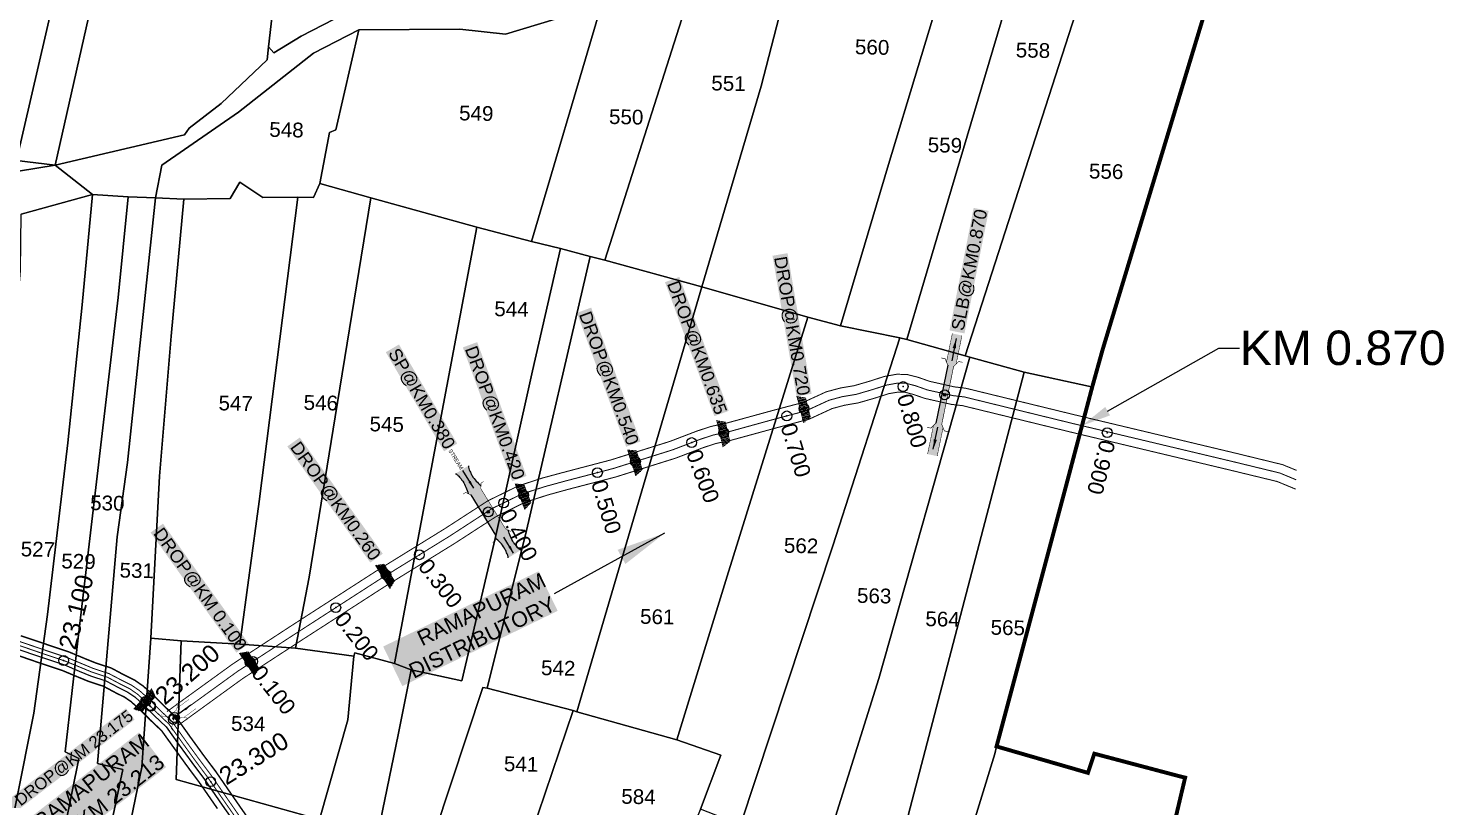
# Model space of a CAD drawing. Header units: inches. Extents: x 191080 to 197844, y 1603242 to 1613996.
# Drawn here: x 194361 to 195800, y 1607624 to 1608416 of the extents above; entities that cross this region are included whole.
import ezdxf
from ezdxf import colors
from ezdxf.entities.mleader import LeaderData, LeaderLine
from ezdxf.enums import TextEntityAlignment as Align
from ezdxf.math import Vec2, Vec3

# ---------------------------------------------------------------- set-up
doc = ezdxf.new("R2010")
doc.units = ezdxf.units.IN
doc.header["$LTSCALE"] = 15
doc.header["$MEASUREMENT"] = 0
doc.header["$PDMODE"] = 32
doc.header["$PDSIZE"] = 10
doc.linetypes.add('ACAD_ISO02W100', pattern=[15, 12, -3])
doc.linetypes.add('HIDDEN2', pattern=[0.1875, 0.125, -0.0625])
for name, color, linetype in [('CANAL1', 7, 'Continuous'), ('CSMark', 72, 'Continuous'), ('PLOT', 7, 'Continuous'), ('PLOT NO', 7, 'Continuous'), ('RE REMARKS', 7, 'Continuous'), ('STRUCTURE', 5, 'Continuous'), ('text2', 7, 'Continuous'), ('VILLAGE BOUNDRY', 5, 'Continuous'), ('VILLAGE STONES', 240, 'Continuous')]:
    doc.layers.add(name, color=color, linetype=linetype)
doc.styles.get("Standard").update_dxf_attribs({"font": 'arial.ttf'})
doc.dimstyles.get("Standard").update_dxf_attribs({"dimtxt": 0.18, "dimasz": 0.18, "dimexe": 0.18, "dimexo": 0.0625, "dimgap": 0.09, "dimtad": 0, "dimtih": 1, "dimtoh": 1, "dimdec": 4, "dimzin": 0, "dimdsep": 46, "dimtxsty": 'Standard', "dimcen": 0.09, "dimadec": 0, "dimazin": 0, "dimtfac": 1, "dimtdec": 4, "dimtofl": 0, "dimtmove": 0, "dimatfit": 3, "dimfxl": 1, "dimtolj": 1, "dimtzin": 0, "dimarcsym": 0})

# ---------------------------------------------------------------- blocks, each defined once
blk = doc.blocks.new('DROP')
h = blk.add_hatch()
h.set_pattern_fill('ANSI31', color=1, scale=10, angle=45)
h.set_pattern_definition([(90, (-324.4107, -25.7687), (-1.25, 0), [])])
h.paths.add_polyline_path([(-9.9, -4.3), (-13.8, 4.1), (13.8, 4.1), (10.2, -4.3)])
at = {"layer": 'STRUCTURE', "color": 5, "const_width": 0.49}
blk.add_lwpolyline([(-9.9, -4.3), (-13.8, 4.1), (13.8, 4.1), (10.2, -4.3), (-9.9, -4.3)], dxfattribs=at)
at = {"layer": 'STRUCTURE', "color": 5}
blk.add_circle((0, 0), 1.33, dxfattribs=at)
blk = doc.blocks.new('OT')
at = {"layer": 'STRUCTURE', "color": 190}
for points, const_width in [([(769751.4, 1706595.8), (769729.4, 1706595.8)], 0.5), ([(769775.2, 1706601.8), (769775.2, 1706597.8), (769769.2, 1706593.8), (769761.8, 1706593.8), (769754.4, 1706593.8), (769748.4, 1706597.8), (769748.4, 1706601.8)], 0.5), ([(769761.8, 1706593.8), (769761.8, 1706581)], 2.5), ([(769751.4, 1706579), (769729.4, 1706579)], 0.5), ([(769748.4, 1706573), (769748.4, 1706577), (769754.4, 1706581), (769761.8, 1706581), (769761.8, 1706581), (769761.8, 1706581), (769769.2, 1706581), (769775.2, 1706577), (769775.2, 1706573)], 0.5)]:
    blk.add_lwpolyline(points, dxfattribs=dict(at, const_width=const_width))
at = {"layer": 'STRUCTURE', "color": 0}
blk.add_circle((769761.8, 1706587.4), 1.87, dxfattribs=at)
blk.add_leader([(769732.6, 1706587.4), (769753.8, 1706587.4)], dimstyle='Standard', override={"dimasz": 10, "dimgap": 0.09, "dimtad": 0}, dxfattribs=at)
blk = doc.blocks.new('SP')
at = {"layer": 'STRUCTURE'}
h = blk.add_hatch(dxfattribs=at)
h.set_pattern_fill('DASH', color=256, scale=8, style=0)
edge = h.paths.add_edge_path()
edge.add_spline(control_points=[(769825.7, 1706742.1), (769825.3, 1706741.8), (769823.8, 1706740.8), (769820.9, 1706740.3), (769817, 1706739.7), (769811.4, 1706738.9), (769804, 1706739.7), (769798.4, 1706741), (769795.6, 1706741.6)], knot_values=[0, 0, 0, 0, 1.613557, 5.24513, 8.624976, 13.470124, 22.190216, 30.746377, 30.746377, 30.746377, 30.746377], degree=3, periodic=0)
edge.add_line((769795.6, 1706741.6), (769792.6, 1706739.6))
edge.add_line((769792.6, 1706739.6), (769732.6, 1706739.6))
edge.add_line((769732.6, 1706739.6), (769729.6, 1706741.6))
edge.add_spline(control_points=[(769729.6, 1706741.6), (769726.9, 1706740.9), (769721.3, 1706739.5), (769713.9, 1706738.5), (769708.3, 1706739.1), (769704.4, 1706739.6), (769701.5, 1706740), (769700, 1706741), (769699.5, 1706741.3)], knot_values=[0, 0, 0, 0, 8.556161, 17.276253, 22.121402, 25.501247, 29.13282, 30.746377, 30.746377, 30.746377, 30.746377], degree=3, periodic=0)
edge.add_line((769699.5, 1706741.3), (769699.5, 1706722.1))
edge.add_spline(control_points=[(769699.5, 1706722.1), (769700, 1706722.4), (769701.4, 1706723.4), (769704.3, 1706724), (769708.2, 1706724.5), (769713.8, 1706725.3), (769721.2, 1706724.5), (769726.8, 1706723.3), (769729.6, 1706722.6)], knot_values=[0, 0, 0, 0, 1.613557, 5.24513, 8.624976, 13.470124, 22.190216, 30.746377, 30.746377, 30.746377, 30.746377], degree=3, periodic=0)
edge.add_line((769729.6, 1706722.6), (769732.6, 1706724.6))
edge.add_line((769732.6, 1706724.6), (769792.6, 1706724.6))
edge.add_line((769792.6, 1706724.6), (769795.6, 1706722.6))
edge.add_spline(control_points=[(769795.6, 1706722.6), (769798.4, 1706723.3), (769803.9, 1706724.8), (769811.3, 1706725.8), (769817, 1706725.1), (769820.9, 1706724.7), (769823.8, 1706724.2), (769825.2, 1706723.3), (769825.7, 1706723)], knot_values=[0, 0, 0, 0, 8.556161, 17.276253, 22.121402, 25.501247, 29.13282, 30.746377, 30.746377, 30.746377, 30.746377], degree=3, periodic=0)
edge.add_line((769825.7, 1706723), (769825.7, 1706742.1))
h.paths.add_polyline_path([(769764.2, 1706732.1, -1), (769761.1, 1706732.1, -1)], flags=0)
h.paths.add_polyline_path([(769761.1, 1706732.1, 1), (769764.2, 1706732.1, 1)], flags=16)
at = {"layer": 'STRUCTURE', "const_width": 0.628}
for points in [[(769726.6, 1706747.6), (769726.6, 1706743.6), (769732.6, 1706739.6), (769792.6, 1706739.6), (769798.6, 1706743.6), (769798.6, 1706747.6)], [(769726.6, 1706716.6), (769726.6, 1706720.6), (769732.6, 1706724.6), (769792.6, 1706724.6), (769798.6, 1706720.6), (769798.6, 1706716.6)]]:
    blk.add_lwpolyline(points, dxfattribs=at)
at = {"layer": 'STRUCTURE', "color": 3}
blk.add_lwpolyline([(769732.6, 1706724.6), (769792.6, 1706724.6)], dxfattribs=at)
blk.add_lwpolyline([(769732.6, 1706724.6), (769792.6, 1706724.6)], dxfattribs=at)
at = {"layer": 'STRUCTURE', "color": 0}
blk.add_circle((769762.6, 1706732.1), 1.55, dxfattribs=at)
at = {"layer": 'STRUCTURE'}
for points in [[(769699.5, 1706741.3), (769700.9, 1706740.5), (769704.4, 1706739.6), (769707.8, 1706739.2), (769712.6, 1706738.8), (769721.3, 1706739.7), (769729.6, 1706741.6)], [(769825.7, 1706742.1), (769824.3, 1706741.3), (769820.8, 1706740.3), (769817.5, 1706739.8), (769812.7, 1706739.2), (769804, 1706739.9), (769795.6, 1706741.6)], [(769699.5, 1706722.1), (769700.9, 1706723), (769704.4, 1706724), (769707.7, 1706724.5), (769712.5, 1706725), (769721.2, 1706724.4), (769729.6, 1706722.6)], [(769825.7, 1706723), (769824.3, 1706723.8), (769820.8, 1706724.7), (769817.4, 1706725.1), (769812.6, 1706725.5), (769803.9, 1706724.6), (769795.6, 1706722.6)]]:
    blk.add_spline(points, degree=3, dxfattribs=at)
at = {"layer": 'STRUCTURE', "color": 0}
blk.add_text('STREAM', height=5, dxfattribs=at).set_placement((769684.3, 1706732.1), align=Align.MIDDLE_CENTER)
for points in [[(769727.4, 1706732.1), (769700.8, 1706732.1)], [(769824.4, 1706732.1), (769800.5, 1706732.1)]]:
    blk.add_leader(points, dimstyle='Standard', override={"dimasz": 10, "dimgap": 0.09, "dimtad": 0}, dxfattribs=at)
blk = doc.blocks.new('SLB')
at = {"layer": 'STRUCTURE'}
h = blk.add_hatch(dxfattribs=at)
h.set_pattern_fill('DOTS', color=6, scale=20, angle=320.3722, style=0)
h.set_pattern_definition([(320.372247934, (-159.4327, -72.9564), (1.2786241598, 0.5641323054), [0, -1.25])])
h.paths.add_polyline_path([(769699.5, 1706871.1), (769699.5, 1706861.1), (769729.1, 1706861.1), (769732.1, 1706863.1), (769792.1, 1706863.1), (769795.1, 1706861.1), (769824.7, 1706861.1), (769824.7, 1706871.1), (769795.1, 1706871.1), (769792.1, 1706869.1), (769732.1, 1706869.1), (769729.1, 1706871.1)])
at = {"layer": 'STRUCTURE', "color": 6, "linetype": 'ACAD_ISO02W100', "ltscale": 0.5, "const_width": 0.5}
for points in [[(769699.5, 1706871.1), (769729.1, 1706871.1)], [(769795.1, 1706871.1), (769824.7, 1706871.1)], [(769699.5, 1706861.1), (769729.1, 1706861.1)], [(769795.1, 1706861.1), (769824.7, 1706861.1)]]:
    blk.add_lwpolyline(points, dxfattribs=at)
at = {"layer": 'STRUCTURE', "color": 6, "const_width": 0.628}
for points in [[(769726.1, 1706877.1), (769726.1, 1706873.1), (769732.1, 1706869.1), (769792.1, 1706869.1), (769798.1, 1706873.1), (769798.1, 1706877.1)], [(769726.1, 1706855.1), (769726.1, 1706859.1), (769732.1, 1706863.1), (769792.1, 1706863.1), (769798.1, 1706859.1), (769798.1, 1706855.1)]]:
    blk.add_lwpolyline(points, dxfattribs=at)
at = {"layer": 'STRUCTURE', "color": 6}
blk.add_lwpolyline([(769732.1, 1706863.1), (769792.1, 1706863.1)], dxfattribs=at)
blk.add_lwpolyline([(769732.1, 1706863.1), (769792.1, 1706863.1)], dxfattribs=at)
at = {"layer": 'STRUCTURE', "color": 0}
blk.add_circle((769762.1, 1706866.1), 1.24, dxfattribs=at)
for points in [[(769703.8, 1706866), (769726.7, 1706866)], [(769818.6, 1706865.8), (769795.7, 1706865.8)]]:
    blk.add_leader(points, dimstyle='Standard', override={"dimasz": 10, "dimgap": 0.09, "dimtad": 0}, dxfattribs=at)

msp = doc.modelspace()

# ---------------------------------------------------------------- linework, layer by layer
at = {"layer": 'CANAL1', "color": 200}
for points, const_width in [([(194502.4, 1607721), (194569.4, 1607769.5), (194631.4, 1607809.9), (194714.1, 1607863.2), (194784.8, 1607906.9), (194828.5, 1607935.2), (194859.5, 1607950.4), (194884, 1607958.4), (194904.8, 1607964), (194953.6, 1607976.8), (195013.8, 1607995.7), (195041.5, 1608006.3), (195055.7, 1608010.9), (195072.2, 1608014.5), (195119.3, 1608027.4), (195148.9, 1608035.2), (195172.4, 1608046), (195187.3, 1608050), (195201, 1608052.3), (195216.5, 1608056.8), (195225.8, 1608059.8), (195231.7, 1608061.7), (195244.2, 1608063.9), (195254.7, 1608063.7), (195266, 1608060.8), (195277.7, 1608056.7), (195302.7, 1608051.1), (195314.3, 1608049.7), (195424.2, 1608022.9), (195589.4, 1607983.5), (195636.5, 1607972), (195650.7, 1607966.2)], 1), ([(194513, 1607706.4), (194579.6, 1607754.7), (194641.2, 1607794.8), (194723.7, 1607848), (194794.5, 1607891.7), (194837.4, 1607919.5), (194866.3, 1607933.7), (194889.2, 1607941.1), (194909.5, 1607946.7), (194958.6, 1607959.5), (195019.7, 1607978.7), (195047.5, 1607989.3), (195060.3, 1607993.5), (195076.5, 1607997), (195124, 1608010), (195155.1, 1608018.2), (195178.5, 1608029), (195191.1, 1608032.4), (195205.1, 1608034.8), (195221.8, 1608039.6), (195231.3, 1608042.6), (195236.1, 1608044.2), (195245.6, 1608045.8), (195252.3, 1608045.7), (195260.8, 1608043.5), (195272.7, 1608039.4), (195299.7, 1608033.3), (195311.1, 1608032), (195420, 1608005.4), (195585.1, 1607966), (195630.9, 1607954.9), (195649.8, 1607947.1)], 1), ([(194353.9, 1607798.1), (194377.3, 1607790.2), (194403.1, 1607781.5), (194418.4, 1607775.1), (194429.5, 1607770.6), (194445.9, 1607765.2), (194459.7, 1607757.8), (194469.8, 1607752.8), (194478.3, 1607746.9), (194488.7, 1607737.6), (194499.1, 1607727.1), (194512.2, 1607714.7), (194526.3, 1607694.9), (194539, 1607677.4), (194552, 1607660.1), (194570.1, 1607633.8), (194590.4, 1607604.6)], 1.5), ([(194348.2, 1607779), (194370.8, 1607771.2), (194396, 1607762.8), (194410.8, 1607756.6), (194422.5, 1607751.8), (194438, 1607746.7), (194450.5, 1607740), (194459.6, 1607735.5), (194465.9, 1607731.1), (194474.9, 1607723.1), (194485.1, 1607712.8), (194497, 1607701.5), (194510.1, 1607683.3), (194522.9, 1607665.6), (194535.7, 1607648.4), (194553.7, 1607622.4)], 1.5)]:
    msp.add_lwpolyline(points, dxfattribs=dict(at, const_width=const_width))
at = {"layer": 'CANAL1', "color": 1, "linetype": 'HIDDEN2', "ltscale": 4, "const_width": 1}
for points in [[(194507.7, 1607713.7), (194574.5, 1607762.1), (194636.3, 1607802.3), (194718.9, 1607855.6), (194789.7, 1607899.3), (194832.9, 1607927.4), (194862.9, 1607942.1), (194886.6, 1607949.7), (194907.1, 1607955.3), (194956.1, 1607968.1), (195016.8, 1607987.2), (195044.5, 1607997.8), (195058, 1608002.2), (195074.4, 1608005.7), (195121.6, 1608018.7), (195152, 1608026.7), (195175.4, 1608037.5), (195189.2, 1608041.2), (195203.1, 1608043.5), (195219.2, 1608048.2), (195228.6, 1608051.2), (195233.9, 1608052.9), (195244.9, 1608054.9), (195253.5, 1608054.7), (195263.4, 1608052.2), (195275.2, 1608048), (195301.2, 1608042.2), (195312.7, 1608040.9), (195422.1, 1608014.1), (195587.2, 1607974.8), (195633.7, 1607963.5), (195650.3, 1607956.6)], [(194351.1, 1607788.6), (194374, 1607780.7), (194399.6, 1607772.1), (194414.6, 1607765.9), (194426, 1607761.2), (194442, 1607755.9), (194455.1, 1607748.9), (194464.7, 1607744.1), (194472.1, 1607739), (194481.8, 1607730.4), (194485.8, 1607726.3), (194492.1, 1607720), (194504.6, 1607708.1), (194518.2, 1607689.1), (194530.9, 1607671.5), (194543.8, 1607654.2), (194546.9, 1607649.7), (194561.9, 1607628.1), (194582.1, 1607599.1)]]:
    msp.add_lwpolyline(points, dxfattribs=at)
at = {"layer": 'CANAL1', "color": 5}
msp.add_lwpolyline([(194349.9, 1607784.7), (194372.8, 1607776.9), (194398.2, 1607768.4), (194413.1, 1607762.2), (194424.6, 1607757.4), (194440.4, 1607752.2), (194453.3, 1607745.4), (194462.7, 1607740.7), (194469.6, 1607735.9), (194479, 1607727.5), (194489.3, 1607717.1), (194501.6, 1607705.5), (194514.9, 1607686.8), (194527.7, 1607669.1), (194540.6, 1607651.9), (194558.6, 1607625.9), (194578.8, 1607596.9)], dxfattribs=at)
at = {"layer": 'CANAL1', "color": 5, "const_width": 1}
msp.add_lwpolyline([(194352.2, 1607792.4), (194375.3, 1607784.5), (194401, 1607775.9), (194416.1, 1607769.6), (194427.4, 1607764.9), (194443.5, 1607759.6), (194457, 1607752.5), (194466.8, 1607747.6), (194474.6, 1607742.2), (194484.6, 1607733.3), (194494.9, 1607722.8), (194507.6, 1607710.8), (194521.4, 1607691.4), (194534.1, 1607673.9), (194547.1, 1607656.6), (194565.2, 1607630.4), (194585.4, 1607601.3)], dxfattribs=at)
at = {"layer": 'PLOT'}
for points in [[(194492.8, 1608756.5), (194643.2, 1608721.9), (194605.5, 1608396.9), (194604.1, 1608383.5), (194557.6, 1608339.2), (194525, 1608314.1), (194520.1, 1608307.4), (194388.7, 1608276.3), (194475.4, 1608661), (194492.8, 1608756.5)], [(194643.2, 1608721.9), (194796.4, 1608685.9), (194740.1, 1608460.1), (194638.9, 1608407.5), (194611.2, 1608390.5), (194605.5, 1608396.9), (194643.2, 1608721.9)], [(194349.6, 1608281.3), (194258.2, 1608299.5), (194341.5, 1608683.1), (194438.8, 1608667.7), (194349.6, 1608281.3)], [(194475.4, 1608661), (194388.7, 1608276.3), (194349.6, 1608281.3), (194438.8, 1608667.7), (194475.4, 1608661)], [(195186.9, 1608113.1), (195153.7, 1608121.9), (195046.2, 1608152.7), (195106.4, 1608356.7), (195166, 1608588), (195239.7, 1608606), (195325.9, 1608627.5), (195379.8, 1608652.8), (195387.5, 1608653.6), (195332.7, 1608474.4), (195296.2, 1608476.7), (195235.9, 1608277.2), (195186.9, 1608113.1)], [(195313.7, 1608082.6), (195254.6, 1608099.1), (195285, 1608202.1), (195365.2, 1608472.8), (195332.7, 1608474.4), (195387.5, 1608653.6), (195468.5, 1608657), (195416, 1608475.3), (195439.4, 1608469.6), (195425.8, 1608430.2), (195313.7, 1608082.6)], [(195046.2, 1608152.7), (194947.6, 1608179.9), (195040.6, 1608472.2), (195097.8, 1608547.1), (195166, 1608588), (195106.4, 1608356.7), (195046.2, 1608152.7)], [(195040.6, 1608472.2), (194947.6, 1608179.9), (194932.7, 1608183.5), (194902.6, 1608191.6), (194873.1, 1608198.9), (194941.2, 1608429.2), (195009.1, 1608447.1), (195040.6, 1608472.2)], [(195186.9, 1608113.1), (195235.9, 1608277.2), (195296.2, 1608476.7), (195332.7, 1608474.4), (195365.2, 1608472.8), (195285, 1608202.1), (195254.6, 1608099.1), (195247.5, 1608100.8), (195186.9, 1608113.1)], [(195442.9, 1608050.8), (195439, 1608051.9), (195373.9, 1608066.1), (195318.4, 1608081.4), (195313.7, 1608082.6), (195425.8, 1608430.2), (195439.4, 1608469.6), (195499, 1608464.8), (195561.7, 1608458.2), (195565.3, 1608457.9), (195496.3, 1608233.4), (195453.5, 1608088.9), (195442.9, 1608050.8)], [(194941.2, 1608429.2), (194873.1, 1608198.9), (194817.5, 1608213.3), (194709.8, 1608243.2), (194657.9, 1608257.8), (194667.7, 1608309.8), (194674, 1608312.4), (194697.3, 1608414), (194800, 1608414.7), (194846.6, 1608409.5), (194896.9, 1608425), (194941.2, 1608429.2)], [(194697.3, 1608414), (194674, 1608312.4), (194667.7, 1608309.8), (194657.9, 1608257.8), (194651.3, 1608243.5), (194635.6, 1608243.9), (194599.7, 1608243.5), (194576.4, 1608259.3), (194566.7, 1608242.6), (194519.5, 1608241.8), (194490.6, 1608243.3), (194497.2, 1608276.6), (194575, 1608330.2), (194651.2, 1608390.3), (194697.3, 1608414)], [(194635.6, 1608243.9), (194596, 1607934.5), (194576.5, 1607789.7), (194516.7, 1607792.8), (194486, 1607795.7), (194494.7, 1607960.4), (194506.8, 1608102.6), (194519.5, 1608241.8), (194566.7, 1608242.6), (194576.4, 1608259.3), (194599.7, 1608243.5), (194635.6, 1608243.9)], [(194709.8, 1608243.2), (194673.4, 1608020.5), (194647.1, 1607857.8), (194633, 1607785.6), (194576.5, 1607789.7), (194596, 1607934.5), (194635.6, 1608243.9), (194651.3, 1608243.5), (194657.9, 1608257.8), (194709.8, 1608243.2)], [(194426.8, 1608246.7), (194416.2, 1608134.5), (194401.6, 1607994.2), (194380.9, 1607819.6), (194367.1, 1607719.4), (194349.3, 1607631), (194321.2, 1607490.2), (194261.5, 1607519.3), (194294.2, 1607644.7), (194312.2, 1607715), (194315, 1607739.6), (194321.4, 1607808.6), (194337.5, 1607967.5), (194353.5, 1608169.5), (194354.3, 1608226.7), (194426.8, 1608246.7)], [(194463.1, 1608244.2), (194452.7, 1608142.1), (194413.3, 1607804.8), (194399, 1607680.2), (194412.8, 1607673.2), (194370.7, 1607465.2), (194364.9, 1607435.4), (194314.2, 1607449.3), (194321.2, 1607490.2), (194349.3, 1607631), (194367.1, 1607719.4), (194380.9, 1607819.6), (194401.6, 1607994.2), (194416.2, 1608134.5), (194426.8, 1608246.7), (194463.1, 1608244.2)], [(194370.7, 1607465.2), (194412.8, 1607673.2), (194399, 1607680.2), (194413.3, 1607804.8), (194452.7, 1608142.1), (194463.1, 1608244.2), (194490.6, 1608243.3), (194462.4, 1607974.1), (194451.8, 1607898.7), (194431.7, 1607668.3), (194457.6, 1607662.1), (194411.8, 1607445.9), (194370.7, 1607465.2)], [(194486, 1607795.7), (194477, 1607664.6), (194463.5, 1607600.5), (194426.9, 1607438), (194411.8, 1607445.9), (194457.6, 1607662.1), (194431.7, 1607668.3), (194451.8, 1607898.7), (194462.4, 1607974.1), (194490.6, 1608243.3), (194519.5, 1608241.8), (194506.8, 1608102.6), (194494.7, 1607960.4), (194486, 1607795.7)], [(194733.6, 1607770), (194693.4, 1607780.7), (194692.2, 1607777.4), (194633, 1607785.6), (194647.1, 1607857.8), (194673.4, 1608020.5), (194709.8, 1608243.2), (194817.5, 1608213.3), (194733.6, 1607770)], [(194733.6, 1607770), (194817.5, 1608213.3), (194873.1, 1608198.9), (194902.6, 1608191.6), (194874, 1608067.4), (194835.9, 1607896.9), (194802.1, 1607752.4), (194750.7, 1607763.6), (194733.6, 1607770)], [(194932.7, 1608183.5), (194867.9, 1607905.2), (194828, 1607744.7), (194823.5, 1607745.5), (194774.8, 1607598.2), (194790.2, 1607594.3), (194748.9, 1607473.6), (194682.4, 1607289.7), (194634.8, 1607160.6), (194560.8, 1607204.1), (194568.1, 1607211.8), (194612.9, 1607281.9), (194621.9, 1607280.4), (194677.9, 1607450.6), (194701.2, 1607521.5), (194737.4, 1607697.5), (194750.7, 1607763.6), (194802.1, 1607752.4), (194835.9, 1607896.9), (194874, 1608067.4), (194902.6, 1608191.6), (194932.7, 1608183.5)], [(194919, 1607720.8), (194915.2, 1607722.2), (194828, 1607744.7), (194867.9, 1607905.2), (194932.7, 1608183.5), (194947.6, 1608179.9), (195046.2, 1608152.7), (194919, 1607720.8)], [(195153.7, 1608121.9), (195072, 1607858.7), (195020.7, 1607692.4), (194919, 1607720.8), (195046.2, 1608152.7), (195153.7, 1608121.9)], [(195085.5, 1607606), (195044.8, 1607621.9), (195065.4, 1607676.7), (195020.7, 1607692.4), (195072, 1607858.7), (195153.7, 1608121.9), (195186.9, 1608113.1), (195247.5, 1608100.8), (195179.4, 1607889.6), (195085.5, 1607606)], [(195318.4, 1608081.4), (195225.9, 1607754.5), (195169.1, 1607573.5), (195150.7, 1607581.3), (195112, 1607596.5), (195085.5, 1607606), (195179.4, 1607889.6), (195247.5, 1608100.8), (195254.6, 1608099.1), (195313.7, 1608082.6), (195318.4, 1608081.4)], [(195238.8, 1607550.7), (195192.1, 1607565.8), (195169.1, 1607573.5), (195225.9, 1607754.5), (195318.4, 1608081.4), (195373.9, 1608066.1), (195238.8, 1607550.7)], [(195296.3, 1607522.4), (195263.5, 1607533.4), (195240.4, 1607544.6), (195238.8, 1607550.7), (195373.9, 1608066.1), (195439, 1608051.9), (195442.9, 1608050.8), (195418.3, 1607962.8), (195415.9, 1607952.4), (195415, 1607945.4), (195352.1, 1607710.8), (195345.7, 1607685.6), (195343.8, 1607678.2), (195296.3, 1607522.4)], [(194657.6, 1607611.2), (194576.7, 1607374.2), (194543.1, 1607302.7), (194532.5, 1607277.8), (194498.7, 1607253.1), (194471.2, 1607348.1), (194462.2, 1607360.1), (194495.8, 1607378.2), (194455.5, 1607424.1), (194426.9, 1607438), (194463.5, 1607600.5), (194477, 1607664.6), (194486, 1607795.7), (194516.7, 1607792.8), (194511.9, 1607652), (194657.6, 1607611.2)], [(194692.2, 1607777.4), (194686.4, 1607712.7), (194657.6, 1607611.2), (194511.9, 1607652), (194516.7, 1607792.8), (194576.5, 1607789.7), (194633, 1607785.6), (194692.2, 1607777.4)], [(194543.1, 1607302.7), (194576.7, 1607374.2), (194657.6, 1607611.2), (194686.4, 1607712.7), (194692.2, 1607777.4), (194693.4, 1607780.7), (194733.6, 1607770), (194750.7, 1607763.6), (194737.4, 1607697.5), (194701.2, 1607521.5), (194677.9, 1607450.6), (194621.9, 1607280.4), (194612.9, 1607281.9), (194543.1, 1607302.7)], [(194915.2, 1607722.2), (194865.4, 1607575.2), (194790.2, 1607594.3), (194774.8, 1607598.2), (194823.5, 1607745.5), (194828, 1607744.7), (194915.2, 1607722.2)], [(195044.8, 1607621.9), (195007.4, 1607532.7), (194943, 1607550.5), (194865.4, 1607575.2), (194915.2, 1607722.2), (194919, 1607720.8), (195020.7, 1607692.4), (195065.4, 1607676.7), (195044.8, 1607621.9)], [(195493.4, 1607467.7), (195464.2, 1607472.4), (195404.4, 1607479.9), (195350.8, 1607501.7), (195300.7, 1607520), (195296.3, 1607522.4), (195343.8, 1607678.2), (195345.7, 1607685.6), (195388.7, 1607673.6), (195438.6, 1607658.7), (195445.1, 1607678.2), (195533, 1607654.9), (195537.4, 1607653.9), (195493.4, 1607467.7)]]:
    msp.add_lwpolyline(points, close=True, dxfattribs=at)
for points in [[(194896.9, 1608425), (194846.6, 1608409.5), (194800, 1608414.7), (194697.3, 1608414), (194651.2, 1608390.3), (194575, 1608330.2), (194497.2, 1608276.6), (194490.6, 1608243.3), (194463.1, 1608244.2), (194426.8, 1608246.7), (194388.7, 1608276.3), (194520.1, 1608307.4), (194525, 1608314.1), (194557.6, 1608339.2), (194604.1, 1608383.5), (194605.5, 1608396.9), (194611.2, 1608390.5), (194638.9, 1608407.5), (194740.1, 1608460.1)], [(194349.6, 1608281.3), (194388.7, 1608276.3), (194388.7, 1608276.3), (194351.4, 1608270.2)], [(194351.4, 1608270.2), (194388.7, 1608276.3), (194388.7, 1608276.3), (194426.8, 1608246.7), (194354.3, 1608226.7)]]:
    msp.add_lwpolyline(points, dxfattribs=at)
at = {"layer": 'text2', "color": 3}
for p in [(195250.7, 1608051.4), (195293, 1608043, 53), (195150, 1608029, 55), (195068.3, 1608004.4), (194978.6, 1607975.2), (194865, 1607941, 58), (194829, 1607924, 59), (194725, 1607860, 60), (194587, 1607771, 61), (194509, 1607713, 62)]:
    msp.add_point(p, dxfattribs=at)
at = {"layer": 'text2', "color": 2, "linetype": 'Continuous'}
for p in [(195132.5, 1608021.6), (195035.8, 1607994.5), (195458.2, 1608004.5), (194940, 1607963.9), (194844.6, 1607933.1), (194759, 1607880.4), (194674, 1607826.7), (194589.6, 1607772), (194480.7, 1607731.3), (194485.8, 1607726.3), (194510, 1607715, 133), (194546.9, 1607649.7)]:
    msp.add_point(p, dxfattribs=at)
at = {"layer": 'text2', "color": 3, "linetype": 'Continuous'}
for p in [(194397.4, 1607772.9), (194485.1, 1607727)]:
    msp.add_point(p, dxfattribs=at)
at = {"layer": 'VILLAGE BOUNDRY', "linetype": 'Continuous', "const_width": 4}
msp.add_lwpolyline([(195565.3, 1608457.9), (195453.5, 1608088.9), (195442.9, 1608050.8), (195415, 1607945.4), (195345.7, 1607685.6), (195438.6, 1607658.7), (195445.1, 1607678.2), (195533, 1607654.9), (195537.4, 1607653.9), (195493.4, 1607467.7)], dxfattribs=at)

# ---------------------------------------------------------------- block references
at = {"rotation": 48.38991263309531}
msp.add_blockref('DROP', (194480.7, 1607731.3), dxfattribs=at)
at = {"layer": 'STRUCTURE', "color": 0, "rotation": 258.3984930217491}
msp.add_blockref('SLB', (-1321899.7, 2705335.9, 53), dxfattribs=at)
at = {"layer": 'STRUCTURE', "color": 0}
for name, p, xscale, yscale, zscale, rotation in [('SP', (-1290825.5, 1417317.1, 59), 0.8, 0.8, 0.8, 301.5871218392318), ('OT', (-72493.9, 2890737.6), 0.7, 0.7, 0.7, 216.0336847247738)]:
    msp.add_blockref(name, p, dxfattribs=dict(at, xscale=xscale, yscale=yscale, zscale=zscale, rotation=rotation))
at = {"layer": 'text2', "color": 2, "linetype": 'Continuous'}
for p, rotation in [((195150, 1608029, 55), 104.1358342072247), ((195068.3, 1608004.4), 103.2763033013944), ((194978.6, 1607975.2), 107.7565985506316), ((194865, 1607941, 58), 111.0668971678276), ((194725, 1607860, 60), 122.0467440872553), ((194587, 1607771, 61), 123.1382086306626)]:
    msp.add_blockref('DROP', p, dxfattribs=dict(at, rotation=rotation))

# ---------------------------------------------------------------- texts
at = {"layer": 'CSMark', "color": 1}
for s, height, rotation, p in [('0.800', 16, 286.6952, (195251.8, 1608043.4)), ('0.700', 16, 286.8976, (195133.6, 1608013.5)), ('0.900', 16, 255.8776, (195458.9, 1607996.4)), ('0.600', 16, 290.764, (195037.3, 1607986.5)), ('0.500', 16, 286.7174, (194941, 1607955.9)), ('0.400', 16, 297.5351, (194847.1, 1607925.4)), ('0.300', 16, 308.4614, (194763, 1607873.3)), ('23.100', 18, 75.9591, (194400.7, 1607785)), ('0.200', 16, 308.4614, (194677.9, 1607819.6)), ('23.200', 18, 41.3351, (194494.3, 1607733.6)), ('0.100', 16, 308.4614, (194593.5, 1607764.9)), ('23.300', 18, 31.9095, (194558, 1607653.3))]:
    msp.add_text(s, height=height, rotation=rotation, dxfattribs=at).set_placement(p, align=Align.MIDDLE_LEFT)
at = {"layer": 'PLOT NO', "color": 7}
for s, p in [('560', (195201.6, 1608389.3)), ('558', (195365.1, 1608386.1)), ('551', (195055.6, 1608352.5)), ('549', (194799.2, 1608322.1)), ('550', (194951.6, 1608318.4)), ('548', (194606.3, 1608305.3)), ('559', (195275.6, 1608289.7)), ('556', (195439.5, 1608263)), ('544', (194835, 1608123)), ('547', (194554.7, 1608027.3)), ('546', (194641.2, 1608027.8)), ('545', (194708.2, 1608006)), ('530', (194424.2, 1607925.9)), ('562', (195129.4, 1607882.5)), ('527', (194353.6, 1607878.9)), ('529', (194394.9, 1607866.6)), ('531', (194454.1, 1607857.3)), ('563', (195203.7, 1607831.6)), ('561', (194983.2, 1607810.3)), ('564', (195273.2, 1607807.9)), ('565', (195339.5, 1607799.2)), ('542', (194882.5, 1607758.1)), ('534', (194567.4, 1607701.5)), ('541', (194844.8, 1607660.5)), ('584', (194964.1, 1607627.4))]:
    msp.add_text(s, height=15, rotation=358.7911, dxfattribs=at).set_placement(p)
at = {"layer": 'STRUCTURE', "color": 5, "attachment_point": 1, "bg_fill": 1, "box_fill_scale": 1.1, "bg_fill_color": 7, "bg_fill_true_color": 16777215, "bg_fill_transparency": 0}
for s, insert, char_height, width, rotation in [('\\pi0.47146;SLB@KM0.870', (195299.4, 1608109.5), 12.96, 124.328, 78.8443), ('\\pi0.76319;DROP@KM0.720', (195132.2, 1608185.5), 12.96, 142.416, 279.698), ('\\pi0.76319;DROP@KM0.635', (195022.5, 1608161.2), 12.96, 142.557, 290.2199), ('\\pi0.76319;DROP@KM0.540', (194932.9, 1608130), 12.96, 142.416, 290.2199), ('\\pi0.76319;DROP@KM0.420', (194817, 1608094.9), 12.96, 142.416, 290.2199), ('\\pi0.47146;SP@KM0.380', (194737.8, 1608092.4), 12.96, 114.259, 300.4299), ('\\pi0.83391;DROP@KM0.260', (194637.1, 1607997.8), 12.96, 142.557, 305.5427), ('\\pi0.76319;DROP@KM 0.100', (194498.1, 1607910.2), 12.96, 147.446, 305.5427), ('\\pi33.9948;{\\C1;RAMAPURAM  \\P\\pi11.90366;DISTRIBUTORY}', (194724.3, 1607786.4), 15.6, 172.298, 25.8429), ('\\pi7.64653;DROP@KM 23.175', (194340.2, 1607629.2), 12, 152.211, 37.8139), ('\\pi181.35373;{\\C1;RAMAPURAM  \\P\\pi26.50298;DISTRIBUTORY@ KM 23.213}', (194222.1, 1607500.4), 15.6, 319.657, 38.0975)]:
    msp.add_mtext(s, dxfattribs=dict(at, insert=insert, char_height=char_height, width=width, rotation=rotation))

# ---------------------------------------------------------------- leaders
at = {"layer": 'RE REMARKS', "color": 1}
msp.add_leader([(195008.3, 1607902.3), (194896.1, 1607840.7)], dimstyle='Standard', override={"dimasz": 50}, dxfattribs=at)
at = {"layer": 'VILLAGE STONES', "color": 1}
ml = msp.add_multileader_mtext('Standard', dxfattribs=at)
ml.set_content('KM 0.870', color=1)
ml.set_leader_properties()
ml.build(insert=Vec2(0, 0))
ml.multileader.update_dxf_attribs({"dogleg_length": 0.36, "arrow_head_size": 30})
ctx = ml.context
ctx.base_point, ctx.char_height, ctx.arrow_head_size, ctx.landing_gap_size, ctx.plane_origin = Vec3(195592.8, 1608090.5), 35, 30, 0.09, Vec3(195461.6, 1607980)
notes = []
notes.append((ctx, [(0, (1, 1, 0), (195571.8, 1608090.5), (1, 0), 21, [(0, [(195432.5, 1608011.6)], 0, [])])]))
ctx.mtext.insert, ctx.mtext.flow_direction = Vec3(195592.9, 1608108.3), 5
for ctx, leaders in notes:
    for number, flags, end, landing, length, lines in leaders:
        leader = LeaderData()
        leader.index, (leader.has_last_leader_line, leader.has_dogleg_vector, leader.attachment_direction) = number, flags
        leader.last_leader_point, leader.dogleg_vector, leader.dogleg_length = Vec3(end), Vec3(landing), length
        for number, points, colour, breaks in lines:
            line = LeaderLine()
            line.index, line.vertices, line.color, line.breaks = number, Vec3.list(points), colors.encode_raw_color(colour), breaks
            leader.lines.append(line)
        ctx.leaders.append(leader)

doc.saveas('drawing.dxf')
